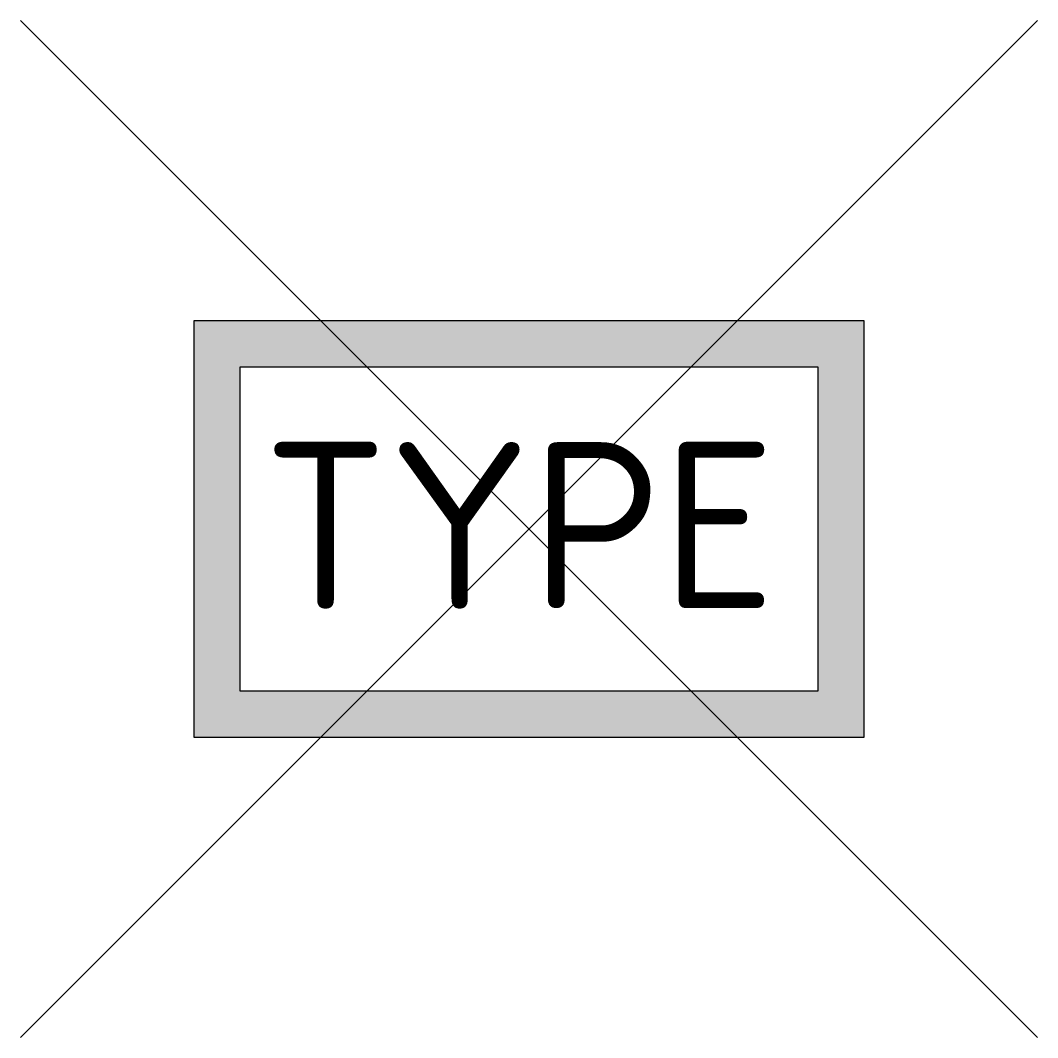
# Model space of a CAD drawing. Extents: x -5.5 to 5.5, y -5.5 to 5.5.
import ezdxf
from ezdxf.enums import TextEntityAlignment as Align

# ---------------------------------------------------------------- set-up
doc = ezdxf.new("R2010")
doc.units = 0
doc.styles.add('NLCS-ISO', font='NLCS-ISO.ttf')

msp = doc.modelspace()

# ---------------------------------------------------------------- hatches: boundary and pattern name
h = msp.add_hatch(color=256)
h.paths.add_polyline_path([(-3.625, 2.25), (-3.625, -2.25), (3.625, -2.25), (3.625, 2.25)])
h.paths.add_polyline_path([(3.125, 1.75), (3.125, -1.75), (-3.125, -1.75), (-3.125, 1.75)], flags=16)

# ---------------------------------------------------------------- linework, layer by layer
for points in [[(5.5, 5.5), (-5.5, -5.5)], [(-5.5, 5.5), (5.5, -5.5)]]:
    msp.add_lwpolyline(points)
at = {"flags": 128}
for points in [[(-3.625, -2.25), (3.625, -2.25), (3.625, 2.25), (-3.625, 2.25)], [(-3.125, -1.75), (3.125, -1.75), (3.125, 1.75), (-3.125, 1.75)]]:
    msp.add_lwpolyline(points, close=True, dxfattribs=at)

# ---------------------------------------------------------------- texts
at = {"style": 'NLCS-ISO'}
msp.add_attdef('TYPE', text='', height=1.8, dxfattribs=at).set_placement((-0.105, 0.039), align=Align.MIDDLE_CENTER)

doc.saveas('drawing.dxf')
